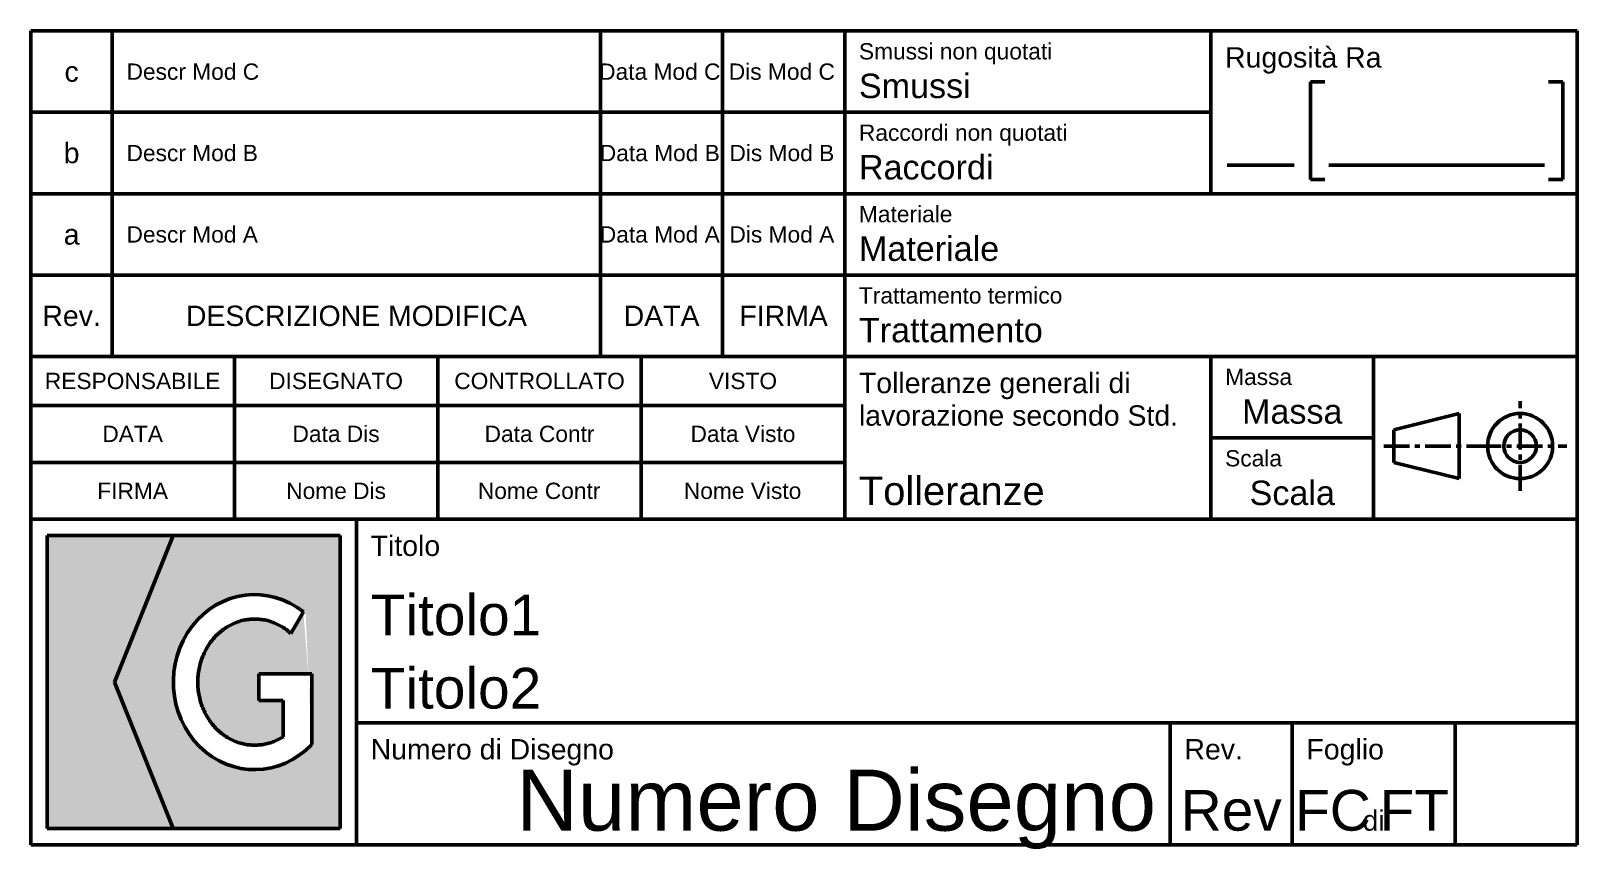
# Model space of a CAD drawing. Header units: millimetres. Extents: x -190 to 0, y -1 to 100.
import ezdxf
from ezdxf.enums import TextEntityAlignment as Align

# ---------------------------------------------------------------- set-up
doc = ezdxf.new("R2010")
doc.units = ezdxf.units.MM
doc.linetypes.add('CENTER', pattern=[50.8, 31.75, -6.35, 6.35, -6.35])
doc.layers.add('Cartiglio', color=7, linetype='Continuous', lineweight=50)
doc.styles.get("Standard").update_dxf_attribs({"font": 'arial.ttf'})

msp = doc.modelspace()

# ---------------------------------------------------------------- hatches: boundary and pattern name
at = {"layer": 'Cartiglio'}
h = msp.add_hatch(color=256, dxfattribs=at)
h.set_gradient(color1=(142, 217, 0), rotation=90, one_color=1, name='INVCYLINDER')
h.paths.add_polyline_path([(-172.5, 2), (-179.75, 20), (-172.5, 38), (-188, 38), (-188, 2)])
h = msp.add_hatch(color=256, dxfattribs=at)
h.set_gradient(color1=(74, 74, 74), rotation=90, one_color=1, name='INVCYLINDER')
h.paths.add_polyline_path([(-152, 2), (-152, 38), (-172.5, 38), (-179.75, 20), (-172.5, 2)])
edge = h.paths.add_edge_path(flags=16)
edge.add_ellipse((-162.5, 20), major_axis=(0, -10.75), ratio=0.930233, start_angle=-216.6999, end_angle=44.427, ccw=False)
edge.add_line((-156.52, 28.62), (-158.05, 25.98))
edge.add_spline(control_points=[(-158.05, 25.98), (-158.11, 26.03), (-158.36, 26.25), (-158.82, 26.6), (-159.44, 26.98), (-160.09, 27.29), (-160.76, 27.52), (-161.45, 27.68), (-162.15, 27.75), (-162.85, 27.75), (-163.55, 27.68), (-164.24, 27.52), (-164.91, 27.29), (-165.56, 26.98), (-166.18, 26.6), (-166.77, 26.15), (-167.32, 25.63), (-167.82, 25.05), (-168.27, 24.41), (-168.65, 23.72), (-168.97, 22.99), (-169.22, 22.22), (-169.39, 21.43), (-169.49, 20.61), (-169.51, 19.79), (-169.45, 18.98), (-169.32, 18.17), (-169.1, 17.39), (-168.82, 16.64), (-168.47, 15.93), (-168.05, 15.26), (-167.58, 14.65), (-167.05, 14.1), (-166.48, 13.61), (-165.88, 13.2), (-165.24, 12.85), (-164.57, 12.59), (-163.89, 12.39), (-163.2, 12.28), (-162.73, 12.25), (-162.5, 12.25)], knot_values=[18.269116, 18.269116, 18.269116, 18.269116, 18.521182, 19.261774, 19.990675, 20.709105, 21.418788, 22.121881, 22.820876, 23.518482, 24.217478, 24.92057, 25.630253, 26.348683, 27.077584, 27.818176, 28.571145, 29.336629, 30.114246, 30.903123, 31.701955, 32.50907, 33.322497, 34.140049, 34.959392, 35.778137, 36.593911, 37.404444, 38.207646, 39.001688, 39.785073, 40.556703, 41.315946, 42.062675, 42.797301, 43.520781, 44.234594, 44.940688, 45.641404, 46.339358, 46.339358, 46.339358, 46.339358], degree=3, periodic=0)
edge.add_spline(control_points=[(-162.5, 12.25), (-162.27, 12.25), (-161.8, 12.28), (-161.11, 12.39), (-160.43, 12.59), (-159.76, 12.85), (-159.29, 13.11), (-159.04, 13.26), (-159, 13.29)], knot_values=[0, 0, 0, 0, 0.697954, 1.39867, 2.104765, 2.818577, 3.542057, 3.699749, 3.699749, 3.699749, 3.699749], degree=3, periodic=0)
edge.add_line((-159, 13.29), (-159, 17.75))
edge.add_line((-159, 17.75), (-162, 17.75))
edge.add_line((-162, 17.75), (-162, 21))
edge.add_line((-162, 21), (-155.5, 21))
edge.add_line((-155.5, 21), (-155.5, 12.32))

# ---------------------------------------------------------------- linework, layer by layer
for p, q in [((-190, 0), (-190, 100)), ((-190, 100), (0, 100)), ((-180, 60), (-180, 100)), ((-120, 60), (-120, 100)), ((-105, 60), (-105, 100)), ((-90, 40), (-90, 100)), ((-45, 100), (-45, 80)), ((0, 100), (0, 0)), ((-32.75, 93.75), (-31, 93.75)), ((-32.75, 93.75), (-32.75, 81.75)), ((-3.5, 93.75), (-1.75, 93.75)), ((-1.75, 93.75), (-1.75, 81.75)), ((-190, 90), (-45, 90)), ((-34.75, 83.5), (-43, 83.5)), ((-32.75, 81.75), (-31, 81.75)), ((-4, 83.5), (-30.5, 83.5)), ((-3.5, 81.75), (-1.75, 81.75)), ((-190, 80), (0, 80)), ((-190, 70), (0, 70)), ((-190, 60), (0, 60)), ((-165, 40), (-165, 60)), ((-140, 40), (-140, 60)), ((-115, 40), (-115, 60)), ((-45, 60), (-45, 40)), ((-25, 60), (-25, 40)), ((-190, 54), (-90, 54)), ((-22.5, 51), (-14.5, 53)), ((-14.5, 53), (-14.5, 45)), ((-45, 50), (-25, 50)), ((-22.5, 51), (-22.5, 47)), ((-190, 47), (-90, 47)), ((-22.5, 47), (-14.5, 45)), ((-190, 40), (0, 40)), ((-150, 0), (-150, 40)), ((-152, 38), (-188, 38)), ((-188, 38), (-188, 2)), ((-172.5, 38), (-179.75, 20)), ((-152, 2), (-152, 38)), ((-158.05, 25.98), (-156.52, 28.62)), ((-162, 21), (-155.5, 21)), ((-162, 21), (-162, 17.75)), ((-155.5, 21), (-155.5, 12.32)), ((-179.75, 20), (-172.5, 2)), ((-162, 17.75), (-159, 17.75)), ((-159, 17.75), (-159, 13.29)), ((0, 15), (-150, 15)), ((-50, 15), (-50, 0)), ((-35, 15), (-35, 0)), ((-15, 15), (-15, 0)), ((-188, 2), (-152, 2)), ((0, 0), (-190, 0))]:
    msp.add_line(p, q, dxfattribs=at)
at = {"layer": 'Cartiglio', "color": 3, "linetype": 'CENTER', "ltscale": 0.1}
for p, q in [((-7, 43.5), (-7, 54.5)), ((-23.75, 49), (-12.5, 49)), ((-12.5, 49), (-1.25, 49))]:
    msp.add_line(p, q, dxfattribs=at)
at = {"layer": 'Cartiglio'}
for radius in [4, 2]:
    msp.add_circle((-7, 49), radius, dxfattribs=at)
msp.add_ellipse((-162.5, 20), major_axis=(0, -10.75), ratio=0.930233, start_param=-3.782127, end_param=0.775397, dxfattribs=at)
for points, knots in [([(-158.05, 25.98), (-158.11, 26.03), (-158.36, 26.25), (-158.82, 26.6), (-159.44, 26.98), (-160.09, 27.29), (-160.76, 27.52), (-161.45, 27.68), (-162.15, 27.75), (-162.85, 27.75), (-163.55, 27.68), (-164.24, 27.52), (-164.91, 27.29), (-165.56, 26.98), (-166.18, 26.6), (-166.77, 26.15), (-167.32, 25.63), (-167.82, 25.05), (-168.27, 24.41), (-168.65, 23.72), (-168.97, 22.99), (-169.22, 22.22), (-169.39, 21.43), (-169.49, 20.61), (-169.51, 19.79), (-169.45, 18.98), (-169.32, 18.17), (-169.1, 17.39), (-168.82, 16.64), (-168.47, 15.93), (-168.05, 15.26), (-167.58, 14.65), (-167.05, 14.1), (-166.48, 13.61), (-165.88, 13.2), (-165.24, 12.85), (-164.57, 12.59), (-163.89, 12.39), (-163.2, 12.28), (-162.73, 12.25), (-162.5, 12.25)], [18.269116, 18.269116, 18.269116, 18.269116, 18.521182, 19.261774, 19.990675, 20.709105, 21.418788, 22.121881, 22.820876, 23.518482, 24.217478, 24.92057, 25.630253, 26.348683, 27.077584, 27.818176, 28.571145, 29.336629, 30.114246, 30.903123, 31.701955, 32.50907, 33.322497, 34.140049, 34.959392, 35.778137, 36.593911, 37.404444, 38.207646, 39.001688, 39.785073, 40.556703, 41.315946, 42.062675, 42.797301, 43.520781, 44.234594, 44.940688, 45.641404, 46.339358, 46.339358, 46.339358, 46.339358]), ([(-162.5, 12.25), (-162.27, 12.25), (-161.8, 12.28), (-161.11, 12.39), (-160.43, 12.59), (-159.76, 12.85), (-159.29, 13.11), (-159.04, 13.26), (-159, 13.29)], [0, 0, 0, 0, 0.697954, 1.39867, 2.104765, 2.818577, 3.542057, 3.699749, 3.699749, 3.699749, 3.699749])]:
    msp.add_open_spline(points, degree=3, knots=knots, dxfattribs=at)

# ---------------------------------------------------------------- texts
at = {"layer": 'Cartiglio', "color": 3, "linetype": 'Continuous'}
for s, height, p in [('Smussi non quotati', 2, (-88.25, 96.5)), ('Rugosità Ra', 2.5, (-43.25, 95.5)), ('Raccordi non quotati', 2, (-88.25, 86.5)), ('Materiale', 2, (-88.25, 76.5)), ('Trattamento termico', 2, (-88.25, 66.5)), ('Tolleranze generali di', 2.5, (-88.25, 55.5)), ('Massa', 2, (-43.25, 56.5)), ('lavorazione secondo Std.', 2.5, (-88.25, 51.5)), ('Scala', 2, (-43.25, 46.5)), ('Titolo', 2.5, (-148.25, 35.5)), ('Numero di Disegno', 2.5, (-148.25, 10.5)), ('Rev.', 2.5, (-48.25, 10.5)), ('Foglio', 2.5, (-33.25, 10.5))]:
    msp.add_text(s, height=height, dxfattribs=at).set_placement(p)
for s, height, p in [('c', 2.5, (-185, 95)), ('b', 2.5, (-185, 85)), ('a', 2.5, (-185, 75)), ('Rev.', 2.5, (-185, 65)), ('DESCRIZIONE MODIFICA', 2.5, (-150, 65)), ('DATA', 2.5, (-112.5, 65)), ('FIRMA', 2.5, (-97.5, 65)), ('RESPONSABILE', 2, (-177.5, 57)), ('DISEGNATO', 2, (-152.5, 57)), ('CONTROLLATO', 2, (-127.5, 57)), ('VISTO', 2, (-102.5, 57)), ('DATA', 2, (-177.5, 50.5)), ('FIRMA', 2, (-177.5, 43.5))]:
    msp.add_text(s, height=height, dxfattribs=at).set_placement(p, align=Align.MIDDLE_CENTER)
msp.add_text('di', height=2.5, dxfattribs=at).set_placement((-25, 1.75), align=Align.CENTER)
at = {"layer": 'Cartiglio', "color": 2, "flags": 8}
for tag, p in [('Descr Mod C', (-178.25, 95)), ('Descr Mod B', (-178.25, 85)), ('Descr Mod A', (-178.25, 75))]:
    msp.add_attdef(tag, text='-', height=2, dxfattribs=at).set_placement(p, align=Align.MIDDLE_LEFT)
for tag, text, p in [('Data Mod C', '-', (-112.72, 95)), ('Dis Mod C', '-', (-97.72, 95)), ('Data Mod B', '-', (-112.72, 85)), ('Dis Mod B', '-', (-97.72, 85)), ('Data Mod A', '-', (-112.72, 75)), ('Dis Mod A', '-', (-97.72, 75)), ('Data Dis', 'GG/MM/AA', (-152.5, 50.5)), ('Data Contr', '-', (-127.5, 50.5)), ('Data Visto', '-', (-102.5, 50.5)), ('Nome Dis', 'LONGO G.', (-152.5, 43.5)), ('Nome Contr', '-', (-127.55, 43.5)), ('Nome Visto', '-', (-102.55, 43.5))]:
    msp.add_attdef(tag, text=text, height=2, dxfattribs=at).set_placement(p, align=Align.MIDDLE_CENTER)
for tag, p, s, height in [('Smussi', (-88.25, 91.75), '1x45°', 3), ('Raccordi', (-88.25, 81.75), '0.5', 3), ('Materiale', (-88.25, 71.75), 'EN 10025 - S275JR', 3), ('Trattamento', (-88.25, 61.75), '-', 3), ('Tolleranze', (-88.25, 41.75), 'ISO 2768-1 CL. M', 3.5), ('Titolo1', (-148.25, 25.75), '-', 5), ('Titolo2', (-148.25, 16.75), '-', 5)]:
    msp.add_attdef(tag, p, s, height=height, dxfattribs=at)
for tag, text, height, p in [('Massa', '-', 3, (-35, 51.75)), ('Scala', '1:1', 3, (-35, 41.75)), ('Rev', '0', 5, (-42.5, 1.75)), ('FC', '1', 5, (-30, 1.75)), ('FT', '1', 5, (-20, 1.75))]:
    msp.add_attdef(tag, text=text, height=height, dxfattribs=at).set_placement(p, align=Align.CENTER)
msp.add_attdef('Numero Disegno', text='P.xxxyyy.AA', height=7.5, dxfattribs=at).set_placement((-51.74, 1.75), align=Align.RIGHT)

doc.saveas('drawing.dxf')
